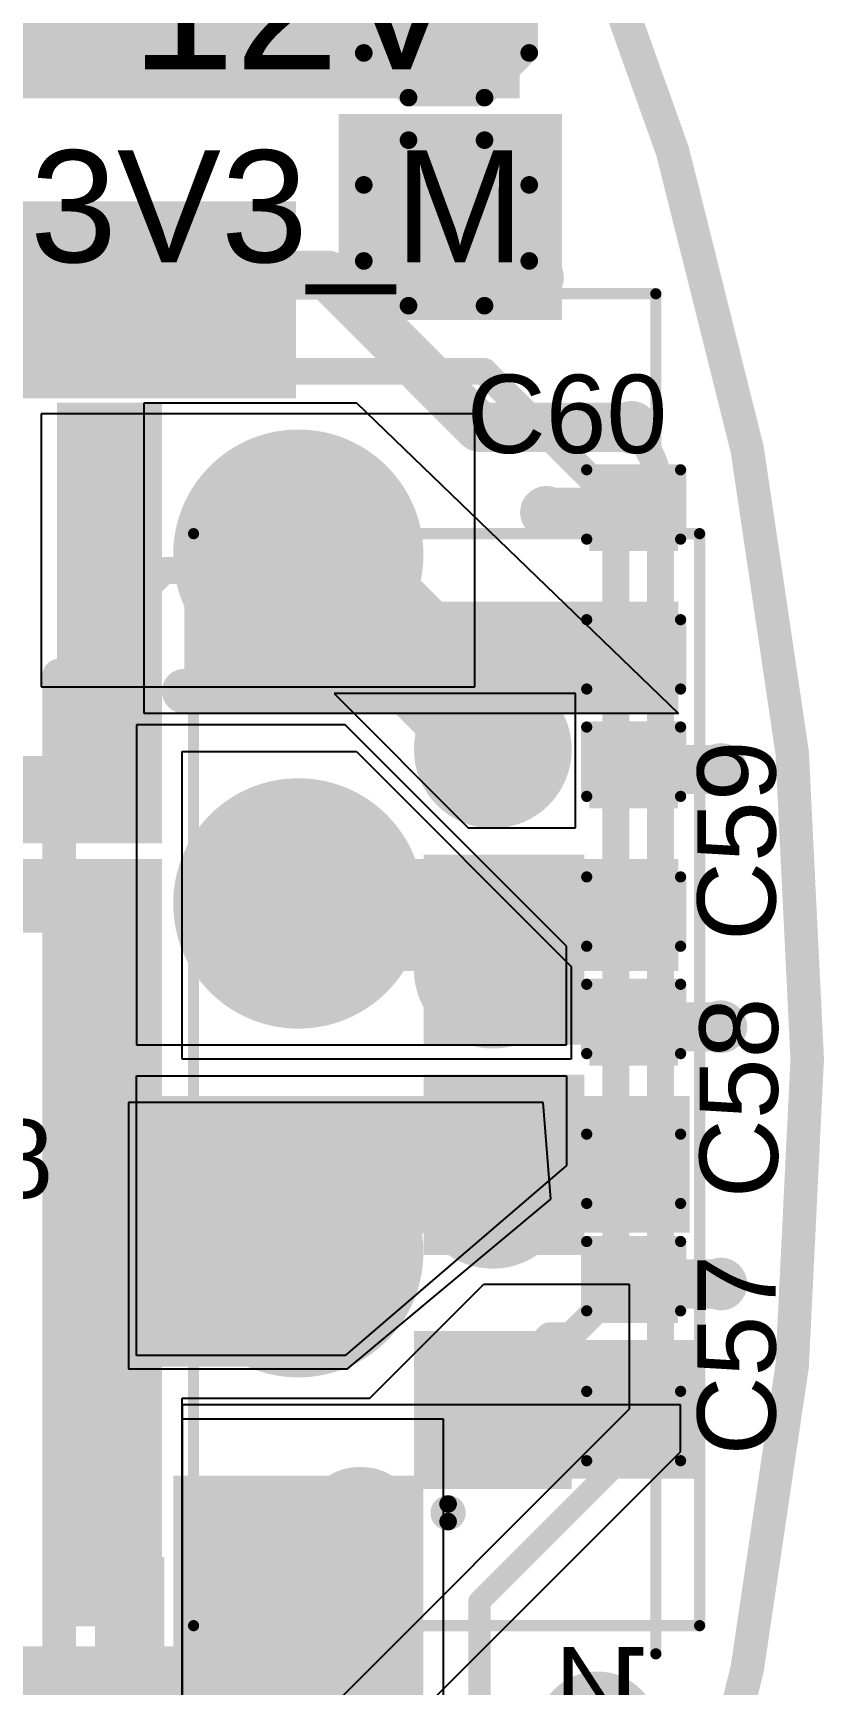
# Model space of a CAD drawing. Header units: millimetres. Extents: x -1.46 to 1.41, y -0.13 to 2.68.
# Drawn here: x 1.051 to 1.405, y 1 to 1.738 of the extents above; entities that cross this region are included whole.
import ezdxf

# ---------------------------------------------------------------- set-up
doc = ezdxf.new("R2010")
doc.units = ezdxf.units.MM
doc.header["$MEASUREMENT"] = 0
for name, color, linetype in [('BottomLayer', 5, 'Continuous'), ('BottomOverlay', 54, 'Continuous'), ('BottomSolder', 6, 'Continuous'), ('Mechanical2', 216, 'Continuous'), ('MultiLayer', 9, 'Continuous'), ('PadHoleLayer', 156, 'Continuous'), ('TopLayer', 1, 'Continuous'), ('TopOverlay', 2, 'Continuous'), ('TopPaste', 8, 'Continuous'), ('TopSolder', 216, 'Continuous'), ('ViaHoleLayer', 16, 'Continuous')]:
    doc.layers.add(name, color=color, linetype=linetype)
doc.styles.add('Arial', font='', dxfattribs={"height": 0.2})
doc.styles.get('Arial').set_extended_font_data('Arial')

# ---------------------------------------------------------------- blocks, each defined once
blk = doc.blocks.new('B4P_VH_FB_B_LF__SN__B_10')
at = {"layer": 'BottomLayer'}
blk.add_hatch(color=5, dxfattribs=at).paths.add_polyline_path([(-0.2563, 0.1189), (-0.15236, 0.1189), (-0.15236, 0.01496), (-0.2563, 0.01496)])
h = blk.add_hatch(color=5, dxfattribs=at)
edge = h.paths.add_edge_path()
edge.add_arc((-0.04843, 0.06693), 0.05197, 0, 360)
h = blk.add_hatch(color=5, dxfattribs=at)
edge = h.paths.add_edge_path()
edge.add_arc((0.10748, 0.06693), 0.05197, 0, 360)
h = blk.add_hatch(color=5, dxfattribs=at)
edge = h.paths.add_edge_path()
edge.add_arc((0.26339, 0.06693), 0.05197, 0, 360)
at = {"layer": 'BottomSolder'}
blk.add_hatch(color=6, dxfattribs=at).paths.add_polyline_path([(-0.2603, 0.1229), (-0.14836, 0.1229), (-0.14836, 0.01096), (-0.2603, 0.01096)])
h = blk.add_hatch(color=6, dxfattribs=at)
edge = h.paths.add_edge_path()
edge.add_arc((-0.04843, 0.06693), 0.05597, 0, 360)
h = blk.add_hatch(color=6, dxfattribs=at)
edge = h.paths.add_edge_path()
edge.add_arc((0.10748, 0.06693), 0.05597, 0, 360)
h = blk.add_hatch(color=6, dxfattribs=at)
edge = h.paths.add_edge_path()
edge.add_arc((0.26339, 0.06693), 0.05597, 0, 360)
h = blk.add_hatch(color=6, dxfattribs=at)
edge = h.paths.add_edge_path()
edge.add_arc((-0.26339, -0.06693), 0.004, 0, 360)
at = {"layer": 'MultiLayer'}
blk.add_hatch(color=9, dxfattribs=at).paths.add_polyline_path([(-0.2563, 0.1189), (-0.15236, 0.1189), (-0.15236, 0.01496), (-0.2563, 0.01496)])
h = blk.add_hatch(color=9, dxfattribs=at)
edge = h.paths.add_edge_path()
edge.add_arc((-0.04843, 0.06693), 0.05197, 0, 360)
h = blk.add_hatch(color=9, dxfattribs=at)
edge = h.paths.add_edge_path()
edge.add_arc((0.10748, 0.06693), 0.05197, 0, 360)
h = blk.add_hatch(color=9, dxfattribs=at)
edge = h.paths.add_edge_path()
edge.add_arc((0.26339, 0.06693), 0.05197, 0, 360)
at = {"layer": 'PadHoleLayer'}
h = blk.add_hatch(color=156, dxfattribs=at)
edge = h.paths.add_edge_path()
edge.add_arc((-0.20433, 0.06693), 0.03465, 0, 360)
h = blk.add_hatch(color=156, dxfattribs=at)
edge = h.paths.add_edge_path()
edge.add_arc((-0.04843, 0.06693), 0.03465, 0, 360)
h = blk.add_hatch(color=156, dxfattribs=at)
edge = h.paths.add_edge_path()
edge.add_arc((0.10748, 0.06693), 0.03465, 0, 360)
h = blk.add_hatch(color=156, dxfattribs=at)
edge = h.paths.add_edge_path()
edge.add_arc((0.26339, 0.06693), 0.03465, 0, 360)
h = blk.add_hatch(color=156, dxfattribs=at)
edge = h.paths.add_edge_path()
edge.add_arc((-0.26339, -0.06693), 0.0275, 0, 360)
at = {"layer": 'TopLayer'}
blk.add_hatch(color=1, dxfattribs=at).paths.add_polyline_path([(-0.2563, 0.1189), (-0.15236, 0.1189), (-0.15236, 0.01496), (-0.2563, 0.01496)])
h = blk.add_hatch(color=1, dxfattribs=at)
edge = h.paths.add_edge_path()
edge.add_arc((-0.04843, 0.06693), 0.05197, 0, 360)
h = blk.add_hatch(color=1, dxfattribs=at)
edge = h.paths.add_edge_path()
edge.add_arc((0.10748, 0.06693), 0.05197, 0, 360)
h = blk.add_hatch(color=1, dxfattribs=at)
edge = h.paths.add_edge_path()
edge.add_arc((0.26339, 0.06693), 0.05197, 0, 360)
at = {"layer": 'TopSolder'}
blk.add_hatch(color=216, dxfattribs=at).paths.add_polyline_path([(-0.2603, 0.1229), (-0.14836, 0.1229), (-0.14836, 0.01096), (-0.2603, 0.01096)])
h = blk.add_hatch(color=216, dxfattribs=at)
edge = h.paths.add_edge_path()
edge.add_arc((-0.04843, 0.06693), 0.05597, 0, 360)
h = blk.add_hatch(color=216, dxfattribs=at)
edge = h.paths.add_edge_path()
edge.add_arc((0.10748, 0.06693), 0.05597, 0, 360)
h = blk.add_hatch(color=216, dxfattribs=at)
edge = h.paths.add_edge_path()
edge.add_arc((0.26339, 0.06693), 0.05597, 0, 360)
h = blk.add_hatch(color=216, dxfattribs=at)
edge = h.paths.add_edge_path()
edge.add_arc((-0.26339, -0.06693), 0.004, 0, 360)
at = {"layer": 'BottomOverlay', "const_width": 0.005}
for points in [[(-0.321, 0.293), (-0.321, -0.093)], [(-0.321, 0.293), (0.38006, 0.293)], [(0.38006, 0.293), (0.38006, -0.093)], [(-0.321, -0.093), (-0.282, -0.093)], [(-0.228, -0.093), (0.38006, -0.093)]]:
    blk.add_lwpolyline(points, dxfattribs=at)
at = {"layer": 'BottomOverlay'}
for points, const_width in [([(-0.32225, 0.293, 1), (-0.31975, 0.293, 1)], 0.0025), ([(-0.32225, 0.293, 1), (-0.31975, 0.293, 1)], 0.0025), ([(0.37881, 0.293, 1), (0.38131, 0.293, 1)], 0.0025), ([(0.37881, 0.293, 1), (0.38131, 0.293, 1)], 0.0025), ([(-0.26837, 0.062, 1), (-0.28963, 0.062, 1)], 0.01), ([(-0.29213, 0.062, 1), (-0.28713, 0.062, 1)], 0.005), ([(-0.27087, 0.062, 1), (-0.26587, 0.062, 1)], 0.005), ([(-0.32225, -0.093, 1), (-0.31975, -0.093, 1)], 0.0025), ([(-0.32225, -0.093, 1), (-0.31975, -0.093, 1)], 0.0025), ([(-0.28325, -0.093, 1), (-0.28075, -0.093, 1)], 0.0025), ([(-0.22925, -0.093, 1), (-0.22675, -0.093, 1)], 0.0025), ([(0.37881, -0.093, 1), (0.38131, -0.093, 1)], 0.0025), ([(0.37881, -0.093, 1), (0.38131, -0.093, 1)], 0.0025)]:
    blk.add_lwpolyline(points, format="xyb", close=True, dxfattribs=dict(at, const_width=const_width))
blk = doc.blocks.new('TEST_POINT_71')
at = {"layer": 'TopLayer'}
blk.add_hatch(color=1, dxfattribs=at).paths.add_polyline_path([(0.015, 0.03), (-0.015, 0.03), (-0.03, 0.015), (-0.03, -0.015), (-0.015, -0.03), (0.015, -0.03), (0.03, -0.015), (0.03, 0.015)])
at = {"layer": 'TopPaste'}
blk.add_hatch(color=8, dxfattribs=at).paths.add_polyline_path([(0.015, 0.03), (-0.015, 0.03), (-0.03, 0.015), (-0.03, -0.015), (-0.015, -0.03), (0.015, -0.03), (0.03, -0.015), (0.03, 0.015)])
at = {"layer": 'TopSolder'}
blk.add_hatch(color=216, dxfattribs=at).paths.add_polyline_path([(0.017, 0.034), (-0.017, 0.034), (-0.034, 0.017), (-0.034, -0.017), (-0.017, -0.034), (0.017, -0.034), (0.034, -0.017), (0.034, 0.017)])
at = {"layer": 'TopOverlay', "const_width": 0.00787}
for points in [[(-0.017, 0.037), (-0.037, 0.017)], [(0.017, 0.037), (-0.017, 0.037)], [(0.017, 0.037), (-0.017, 0.037)], [(0.037, 0.017), (0.017, 0.037)], [(-0.037, 0.017), (-0.037, -0.017)], [(0.037, 0.017), (0.037, -0.017)], [(-0.017, -0.037), (-0.037, -0.017)], [(0.037, -0.017), (0.017, -0.037)], [(0.017, -0.037), (-0.017, -0.037)], [(0.017, -0.037), (-0.017, -0.037)]]:
    blk.add_lwpolyline(points, dxfattribs=at)
at = {"layer": 'TopOverlay', "const_width": 0.00394}
for points in [[(-0.01897, 0.037, 1), (-0.01503, 0.037, 1)], [(-0.01897, 0.037, 1), (-0.01503, 0.037, 1)], [(-0.01897, 0.037, 1), (-0.01503, 0.037, 1)], [(0.01503, 0.037, 1), (0.01897, 0.037, 1)], [(0.01503, 0.037, 1), (0.01897, 0.037, 1)], [(0.01503, 0.037, 1), (0.01897, 0.037, 1)], [(-0.03897, 0.017, 1), (-0.03503, 0.017, 1)], [(-0.03897, 0.017, 1), (-0.03503, 0.017, 1)], [(0.03503, 0.017, 1), (0.03897, 0.017, 1)], [(0.03503, 0.017, 1), (0.03897, 0.017, 1)], [(-0.03897, -0.017, 1), (-0.03503, -0.017, 1)], [(-0.03897, -0.017, 1), (-0.03503, -0.017, 1)], [(0.03503, -0.017, 1), (0.03897, -0.017, 1)], [(0.03503, -0.017, 1), (0.03897, -0.017, 1)], [(-0.01897, -0.037, 1), (-0.01503, -0.037, 1)], [(-0.01897, -0.037, 1), (-0.01503, -0.037, 1)], [(-0.01897, -0.037, 1), (-0.01503, -0.037, 1)], [(0.01503, -0.037, 1), (0.01897, -0.037, 1)], [(0.01503, -0.037, 1), (0.01897, -0.037, 1)], [(0.01503, -0.037, 1), (0.01897, -0.037, 1)]]:
    blk.add_lwpolyline(points, format="xyb", close=True, dxfattribs=at)
blk = doc.blocks.new('CAP_0603_108')
at = {"layer": 'TopLayer'}
for points in [[(-0.015, 0.0175), (-0.015, -0.0175), (-0.045, -0.0175), (-0.045, 0.0175)], [(0.045, 0.0175), (0.045, -0.0175), (0.015, -0.0175), (0.015, 0.0175)]]:
    blk.add_hatch(color=1, dxfattribs=at).paths.add_polyline_path(points)
at = {"layer": 'TopPaste'}
for points in [[(-0.015, 0.0175), (-0.015, -0.0175), (-0.045, -0.0175), (-0.045, 0.0175)], [(0.045, 0.0175), (0.045, -0.0175), (0.015, -0.0175), (0.015, 0.0175)]]:
    blk.add_hatch(color=8, dxfattribs=at).paths.add_polyline_path(points)
at = {"layer": 'TopSolder'}
for points in [[(-0.01264, 0.01986), (-0.01264, -0.01986), (-0.04736, -0.01986), (-0.04736, 0.01986)], [(0.04736, 0.01986), (0.04736, -0.01986), (0.01264, -0.01986), (0.01264, 0.01986)]]:
    blk.add_hatch(color=216, dxfattribs=at).paths.add_polyline_path(points)
at = {"layer": 'TopOverlay', "const_width": 0.005}
for points in [[(-0.049, 0.021), (-0.049, -0.021)], [(-0.049, 0.021), (-0.018, 0.021)], [(0.018, 0.021), (0.049, 0.021)], [(0.049, 0.021), (0.049, -0.021)], [(-0.049, -0.021), (-0.018, -0.021)], [(0.018, -0.021), (0.049, -0.021)]]:
    blk.add_lwpolyline(points, dxfattribs=at)
at = {"layer": 'TopOverlay', "const_width": 0.0025}
for points in [[(-0.05025, 0.021, 1), (-0.04775, 0.021, 1)], [(-0.05025, 0.021, 1), (-0.04775, 0.021, 1)], [(-0.01925, 0.021, 1), (-0.01675, 0.021, 1)], [(0.01675, 0.021, 1), (0.01925, 0.021, 1)], [(0.04775, 0.021, 1), (0.05025, 0.021, 1)], [(0.04775, 0.021, 1), (0.05025, 0.021, 1)], [(-0.05025, -0.021, 1), (-0.04775, -0.021, 1)], [(-0.05025, -0.021, 1), (-0.04775, -0.021, 1)], [(-0.01925, -0.021, 1), (-0.01675, -0.021, 1)], [(0.01675, -0.021, 1), (0.01925, -0.021, 1)], [(0.04775, -0.021, 1), (0.05025, -0.021, 1)], [(0.04775, -0.021, 1), (0.05025, -0.021, 1)]]:
    blk.add_lwpolyline(points, format="xyb", close=True, dxfattribs=at)
blk = doc.blocks.new('CAP_0603_109')
at = {"layer": 'TopLayer'}
for points in [[(-0.015, 0.0175), (-0.015, -0.0175), (-0.045, -0.0175), (-0.045, 0.0175)], [(0.045, 0.0175), (0.045, -0.0175), (0.015, -0.0175), (0.015, 0.0175)]]:
    blk.add_hatch(color=1, dxfattribs=at).paths.add_polyline_path(points)
at = {"layer": 'TopPaste'}
for points in [[(-0.015, 0.0175), (-0.015, -0.0175), (-0.045, -0.0175), (-0.045, 0.0175)], [(0.045, 0.0175), (0.045, -0.0175), (0.015, -0.0175), (0.015, 0.0175)]]:
    blk.add_hatch(color=8, dxfattribs=at).paths.add_polyline_path(points)
at = {"layer": 'TopSolder'}
for points in [[(-0.01264, 0.01986), (-0.01264, -0.01986), (-0.04736, -0.01986), (-0.04736, 0.01986)], [(0.04736, 0.01986), (0.04736, -0.01986), (0.01264, -0.01986), (0.01264, 0.01986)]]:
    blk.add_hatch(color=216, dxfattribs=at).paths.add_polyline_path(points)
at = {"layer": 'TopOverlay', "const_width": 0.005}
for points in [[(-0.049, 0.021), (-0.018, 0.021)], [(-0.049, 0.021), (-0.049, -0.021)], [(0.018, 0.021), (0.049, 0.021)], [(0.049, 0.021), (0.049, -0.021)], [(-0.049, -0.021), (-0.018, -0.021)], [(0.018, -0.021), (0.049, -0.021)]]:
    blk.add_lwpolyline(points, dxfattribs=at)
at = {"layer": 'TopOverlay', "const_width": 0.0025}
for points in [[(-0.05025, 0.021, 1), (-0.04775, 0.021, 1)], [(-0.05025, 0.021, 1), (-0.04775, 0.021, 1)], [(-0.01925, 0.021, 1), (-0.01675, 0.021, 1)], [(0.01675, 0.021, 1), (0.01925, 0.021, 1)], [(0.04775, 0.021, 1), (0.05025, 0.021, 1)], [(0.04775, 0.021, 1), (0.05025, 0.021, 1)], [(-0.05025, -0.021, 1), (-0.04775, -0.021, 1)], [(-0.05025, -0.021, 1), (-0.04775, -0.021, 1)], [(-0.01925, -0.021, 1), (-0.01675, -0.021, 1)], [(0.01675, -0.021, 1), (0.01925, -0.021, 1)], [(0.04775, -0.021, 1), (0.05025, -0.021, 1)], [(0.04775, -0.021, 1), (0.05025, -0.021, 1)]]:
    blk.add_lwpolyline(points, format="xyb", close=True, dxfattribs=at)
blk = doc.blocks.new('CAP_0603_110')
at = {"layer": 'TopLayer'}
for points in [[(-0.015, 0.0175), (-0.015, -0.0175), (-0.045, -0.0175), (-0.045, 0.0175)], [(0.045, 0.0175), (0.045, -0.0175), (0.015, -0.0175), (0.015, 0.0175)]]:
    blk.add_hatch(color=1, dxfattribs=at).paths.add_polyline_path(points)
at = {"layer": 'TopPaste'}
for points in [[(-0.015, 0.0175), (-0.015, -0.0175), (-0.045, -0.0175), (-0.045, 0.0175)], [(0.045, 0.0175), (0.045, -0.0175), (0.015, -0.0175), (0.015, 0.0175)]]:
    blk.add_hatch(color=8, dxfattribs=at).paths.add_polyline_path(points)
at = {"layer": 'TopSolder'}
for points in [[(-0.01264, 0.01986), (-0.01264, -0.01986), (-0.04736, -0.01986), (-0.04736, 0.01986)], [(0.04736, 0.01986), (0.04736, -0.01986), (0.01264, -0.01986), (0.01264, 0.01986)]]:
    blk.add_hatch(color=216, dxfattribs=at).paths.add_polyline_path(points)
at = {"layer": 'TopOverlay', "const_width": 0.005}
for points in [[(-0.049, 0.021), (-0.049, -0.021)], [(-0.049, 0.021), (-0.018, 0.021)], [(0.018, 0.021), (0.049, 0.021)], [(0.049, 0.021), (0.049, -0.021)], [(-0.049, -0.021), (-0.018, -0.021)], [(0.018, -0.021), (0.049, -0.021)]]:
    blk.add_lwpolyline(points, dxfattribs=at)
at = {"layer": 'TopOverlay', "const_width": 0.0025}
for points in [[(-0.05025, 0.021, 1), (-0.04775, 0.021, 1)], [(-0.05025, 0.021, 1), (-0.04775, 0.021, 1)], [(-0.01925, 0.021, 1), (-0.01675, 0.021, 1)], [(0.01675, 0.021, 1), (0.01925, 0.021, 1)], [(0.04775, 0.021, 1), (0.05025, 0.021, 1)], [(0.04775, 0.021, 1), (0.05025, 0.021, 1)], [(-0.05025, -0.021, 1), (-0.04775, -0.021, 1)], [(-0.05025, -0.021, 1), (-0.04775, -0.021, 1)], [(-0.01925, -0.021, 1), (-0.01675, -0.021, 1)], [(0.01675, -0.021, 1), (0.01925, -0.021, 1)], [(0.04775, -0.021, 1), (0.05025, -0.021, 1)], [(0.04775, -0.021, 1), (0.05025, -0.021, 1)]]:
    blk.add_lwpolyline(points, format="xyb", close=True, dxfattribs=at)
blk = doc.blocks.new('CAP_0603_111')
at = {"layer": 'TopLayer'}
for points in [[(-0.015, 0.0175), (-0.015, -0.0175), (-0.045, -0.0175), (-0.045, 0.0175)], [(0.045, 0.0175), (0.045, -0.0175), (0.015, -0.0175), (0.015, 0.0175)]]:
    blk.add_hatch(color=1, dxfattribs=at).paths.add_polyline_path(points)
at = {"layer": 'TopPaste'}
for points in [[(-0.015, 0.0175), (-0.015, -0.0175), (-0.045, -0.0175), (-0.045, 0.0175)], [(0.045, 0.0175), (0.045, -0.0175), (0.015, -0.0175), (0.015, 0.0175)]]:
    blk.add_hatch(color=8, dxfattribs=at).paths.add_polyline_path(points)
at = {"layer": 'TopSolder'}
for points in [[(-0.01264, 0.01986), (-0.01264, -0.01986), (-0.04736, -0.01986), (-0.04736, 0.01986)], [(0.04736, 0.01986), (0.04736, -0.01986), (0.01264, -0.01986), (0.01264, 0.01986)]]:
    blk.add_hatch(color=216, dxfattribs=at).paths.add_polyline_path(points)
at = {"layer": 'TopOverlay', "const_width": 0.005}
for points in [[(-0.049, 0.021), (-0.049, -0.021)], [(-0.049, 0.021), (-0.018, 0.021)], [(0.018, 0.021), (0.049, 0.021)], [(0.049, 0.021), (0.049, -0.021)], [(-0.049, -0.021), (-0.018, -0.021)], [(0.018, -0.021), (0.049, -0.021)]]:
    blk.add_lwpolyline(points, dxfattribs=at)
at = {"layer": 'TopOverlay', "const_width": 0.0025}
for points in [[(-0.05025, 0.021, 1), (-0.04775, 0.021, 1)], [(-0.05025, 0.021, 1), (-0.04775, 0.021, 1)], [(-0.01925, 0.021, 1), (-0.01675, 0.021, 1)], [(0.01675, 0.021, 1), (0.01925, 0.021, 1)], [(0.04775, 0.021, 1), (0.05025, 0.021, 1)], [(0.04775, 0.021, 1), (0.05025, 0.021, 1)], [(-0.05025, -0.021, 1), (-0.04775, -0.021, 1)], [(-0.05025, -0.021, 1), (-0.04775, -0.021, 1)], [(-0.01925, -0.021, 1), (-0.01675, -0.021, 1)], [(0.01675, -0.021, 1), (0.01925, -0.021, 1)], [(0.04775, -0.021, 1), (0.05025, -0.021, 1)], [(0.04775, -0.021, 1), (0.05025, -0.021, 1)]]:
    blk.add_lwpolyline(points, format="xyb", close=True, dxfattribs=at)
blk = doc.blocks.new('B4B_XH_A_LF__SN__B_122')
at = {"layer": 'BottomLayer'}
blk.add_hatch(color=5, dxfattribs=at).paths.add_polyline_path([(-0.0313, 0.0313), (0.0313, 0.0313), (0.0313, -0.0313), (-0.0313, -0.0313)])
h = blk.add_hatch(color=5, dxfattribs=at)
edge = h.paths.add_edge_path()
edge.add_arc((0.09843, 0), 0.0313, 0, 360)
h = blk.add_hatch(color=5, dxfattribs=at)
edge = h.paths.add_edge_path()
edge.add_arc((0.19685, 0), 0.0313, 0, 360)
h = blk.add_hatch(color=5, dxfattribs=at)
edge = h.paths.add_edge_path()
edge.add_arc((0.29528, 0), 0.0313, 0, 360)
at = {"layer": 'BottomSolder'}
blk.add_hatch(color=6, dxfattribs=at).paths.add_polyline_path([(-0.0353, 0.0353), (0.0353, 0.0353), (0.0353, -0.0353), (-0.0353, -0.0353)])
h = blk.add_hatch(color=6, dxfattribs=at)
edge = h.paths.add_edge_path()
edge.add_arc((0.09843, 0), 0.0353, 0, 360)
h = blk.add_hatch(color=6, dxfattribs=at)
edge = h.paths.add_edge_path()
edge.add_arc((0.19685, 0), 0.0353, 0, 360)
h = blk.add_hatch(color=6, dxfattribs=at)
edge = h.paths.add_edge_path()
edge.add_arc((0.29528, 0), 0.0353, 0, 360)
at = {"layer": 'MultiLayer'}
blk.add_hatch(color=9, dxfattribs=at).paths.add_polyline_path([(-0.0313, 0.0313), (0.0313, 0.0313), (0.0313, -0.0313), (-0.0313, -0.0313)])
h = blk.add_hatch(color=9, dxfattribs=at)
edge = h.paths.add_edge_path()
edge.add_arc((0.09843, 0), 0.0313, 0, 360)
h = blk.add_hatch(color=9, dxfattribs=at)
edge = h.paths.add_edge_path()
edge.add_arc((0.19685, 0), 0.0313, 0, 360)
h = blk.add_hatch(color=9, dxfattribs=at)
edge = h.paths.add_edge_path()
edge.add_arc((0.29528, 0), 0.0313, 0, 360)
at = {"layer": 'PadHoleLayer'}
h = blk.add_hatch(color=156, dxfattribs=at)
edge = h.paths.add_edge_path()
edge.add_arc((0, 0), 0.02087, 0, 360)
h = blk.add_hatch(color=156, dxfattribs=at)
edge = h.paths.add_edge_path()
edge.add_arc((0.09843, 0), 0.02087, 0, 360)
h = blk.add_hatch(color=156, dxfattribs=at)
edge = h.paths.add_edge_path()
edge.add_arc((0.19685, 0), 0.02087, 0, 360)
h = blk.add_hatch(color=156, dxfattribs=at)
edge = h.paths.add_edge_path()
edge.add_arc((0.29528, 0), 0.02087, 0, 360)
at = {"layer": 'TopLayer'}
blk.add_hatch(color=1, dxfattribs=at).paths.add_polyline_path([(-0.0313, 0.0313), (0.0313, 0.0313), (0.0313, -0.0313), (-0.0313, -0.0313)])
h = blk.add_hatch(color=1, dxfattribs=at)
edge = h.paths.add_edge_path()
edge.add_arc((0.09843, 0), 0.0313, 0, 360)
h = blk.add_hatch(color=1, dxfattribs=at)
edge = h.paths.add_edge_path()
edge.add_arc((0.19685, 0), 0.0313, 0, 360)
h = blk.add_hatch(color=1, dxfattribs=at)
edge = h.paths.add_edge_path()
edge.add_arc((0.29528, 0), 0.0313, 0, 360)
at = {"layer": 'TopSolder'}
blk.add_hatch(color=216, dxfattribs=at).paths.add_polyline_path([(-0.0353, 0.0353), (0.0353, 0.0353), (0.0353, -0.0353), (-0.0353, -0.0353)])
h = blk.add_hatch(color=216, dxfattribs=at)
edge = h.paths.add_edge_path()
edge.add_arc((0.09843, 0), 0.0353, 0, 360)
h = blk.add_hatch(color=216, dxfattribs=at)
edge = h.paths.add_edge_path()
edge.add_arc((0.19685, 0), 0.0353, 0, 360)
h = blk.add_hatch(color=216, dxfattribs=at)
edge = h.paths.add_edge_path()
edge.add_arc((0.29528, 0), 0.0353, 0, 360)
at = {"layer": 'BottomOverlay', "const_width": 0.005}
for points in [[(-0.09646, 0.13386), (-0.09646, -0.09252)], [(-0.09646, 0.13386), (0.39173, 0.13386)], [(0.39173, 0.13386), (0.39173, -0.09252)], [(-0.09646, -0.09252), (0.39173, -0.09252)]]:
    blk.add_lwpolyline(points, dxfattribs=at)
at = {"layer": 'BottomOverlay'}
for points, const_width in [([(-0.09771, 0.13386, 1), (-0.09521, 0.13386, 1)], 0.0025), ([(-0.09771, 0.13386, 1), (-0.09521, 0.13386, 1)], 0.0025), ([(0.39048, 0.13386, 1), (0.39298, 0.13386, 1)], 0.0025), ([(0.39048, 0.13386, 1), (0.39298, 0.13386, 1)], 0.0025), ([(-0.04206, 0.02, 1), (-0.04994, 0.02, 1)], 0.00787), ([(-0.05191, 0.02, 1), (-0.04797, 0.02, 1)], 0.00394), ([(-0.04403, 0.02, 1), (-0.04009, 0.02, 1)], 0.00394), ([(-0.09771, -0.09252, 1), (-0.09521, -0.09252, 1)], 0.0025), ([(-0.09771, -0.09252, 1), (-0.09521, -0.09252, 1)], 0.0025), ([(0.39048, -0.09252, 1), (0.39298, -0.09252, 1)], 0.0025), ([(0.39048, -0.09252, 1), (0.39298, -0.09252, 1)], 0.0025)]:
    blk.add_lwpolyline(points, format="xyb", close=True, dxfattribs=dict(at, const_width=const_width))
blk = doc.blocks.new('TEST_POINT_127')
at = {"layer": 'TopLayer'}
blk.add_hatch(color=1, dxfattribs=at).paths.add_polyline_path([(0.015, 0.03), (-0.015, 0.03), (-0.03, 0.015), (-0.03, -0.015), (-0.015, -0.03), (0.015, -0.03), (0.03, -0.015), (0.03, 0.015)])
at = {"layer": 'TopPaste'}
blk.add_hatch(color=8, dxfattribs=at).paths.add_polyline_path([(0.015, 0.03), (-0.015, 0.03), (-0.03, 0.015), (-0.03, -0.015), (-0.015, -0.03), (0.015, -0.03), (0.03, -0.015), (0.03, 0.015)])
at = {"layer": 'TopSolder'}
blk.add_hatch(color=216, dxfattribs=at).paths.add_polyline_path([(0.017, 0.034), (-0.017, 0.034), (-0.034, 0.017), (-0.034, -0.017), (-0.017, -0.034), (0.017, -0.034), (0.034, -0.017), (0.034, 0.017)])
at = {"layer": 'TopOverlay', "const_width": 0.00787}
for points in [[(-0.037, 0.017), (-0.017, 0.037)], [(-0.017, 0.037), (0.017, 0.037)], [(-0.017, 0.037), (0.017, 0.037)], [(0.017, 0.037), (0.037, 0.017)], [(-0.037, -0.017), (-0.037, 0.017)], [(0.037, -0.017), (0.037, 0.017)], [(-0.037, -0.017), (-0.017, -0.037)], [(0.017, -0.037), (0.037, -0.017)], [(-0.017, -0.037), (0.017, -0.037)], [(-0.017, -0.037), (0.017, -0.037)]]:
    blk.add_lwpolyline(points, dxfattribs=at)
at = {"layer": 'TopOverlay', "const_width": 0.00394}
for points in [[(-0.01897, 0.037, 1), (-0.01503, 0.037, 1)], [(-0.01897, 0.037, 1), (-0.01503, 0.037, 1)], [(-0.01897, 0.037, 1), (-0.01503, 0.037, 1)], [(0.01503, 0.037, 1), (0.01897, 0.037, 1)], [(0.01503, 0.037, 1), (0.01897, 0.037, 1)], [(0.01503, 0.037, 1), (0.01897, 0.037, 1)], [(-0.03897, 0.017, 1), (-0.03503, 0.017, 1)], [(-0.03897, 0.017, 1), (-0.03503, 0.017, 1)], [(0.03503, 0.017, 1), (0.03897, 0.017, 1)], [(0.03503, 0.017, 1), (0.03897, 0.017, 1)], [(-0.03897, -0.017, 1), (-0.03503, -0.017, 1)], [(-0.03897, -0.017, 1), (-0.03503, -0.017, 1)], [(0.03503, -0.017, 1), (0.03897, -0.017, 1)], [(0.03503, -0.017, 1), (0.03897, -0.017, 1)], [(-0.01897, -0.037, 1), (-0.01503, -0.037, 1)], [(-0.01897, -0.037, 1), (-0.01503, -0.037, 1)], [(-0.01897, -0.037, 1), (-0.01503, -0.037, 1)], [(0.01503, -0.037, 1), (0.01897, -0.037, 1)], [(0.01503, -0.037, 1), (0.01897, -0.037, 1)], [(0.01503, -0.037, 1), (0.01897, -0.037, 1)]]:
    blk.add_lwpolyline(points, format="xyb", close=True, dxfattribs=at)

msp = doc.modelspace()

# ---------------------------------------------------------------- hatches: boundary and pattern name
at = {"layer": 'BottomLayer'}
for points in [[(1.188, 1.61), (1.288, 1.61), (1.288, 1.702), (1.188, 1.702)], [(0.916, 1.62), (1.169, 1.62), (1.169, 1.663), (0.916, 1.663)], [(0.919, 1.575), (1.169, 1.575), (1.169, 1.638), (0.919, 1.638)], [(1.226, 1.286), (1.298, 1.286), (1.298, 1.371), (1.226, 1.371)], [(1.226, 1.192), (1.298, 1.192), (1.298, 1.27257), (1.226, 1.27257)], [(1.11, 0.945), (1.11, 1.057), (1.079, 1.057), (1.079, 0.945)]]:
    msp.add_hatch(color=5, dxfattribs=at).paths.add_polyline_path(points)
h = msp.add_hatch(color=5, dxfattribs=at)
edge = h.paths.add_edge_path()
edge.add_arc((1.201, 1.685), 0.01181, 0, 360)
h = msp.add_hatch(color=5, dxfattribs=at)
edge = h.paths.add_edge_path()
edge.add_arc((1.275, 1.685), 0.01181, 0, 360)
h = msp.add_hatch(color=5, dxfattribs=at)
edge = h.paths.add_edge_path()
edge.add_arc((1.23629, 1.65337), 0.01181, 0, 360)
h = msp.add_hatch(color=5, dxfattribs=at)
edge = h.paths.add_edge_path()
edge.add_arc((1.277, 1.629), 0.01181, 0, 360)
h = msp.add_hatch(color=5, dxfattribs=at)
edge = h.paths.add_edge_path()
edge.add_arc((1.319, 1.562), 0.01181, 0, 360)
h = msp.add_hatch(color=5, dxfattribs=at)
edge = h.paths.add_edge_path()
edge.add_arc((1.281, 1.524), 0.01181, 0, 360)
h = msp.add_hatch(color=5, dxfattribs=at)
edge = h.paths.add_edge_path()
edge.add_arc((1.359, 1.409), 0.01181, 0, 360)
h = msp.add_hatch(color=5, dxfattribs=at)
edge = h.paths.add_edge_path()
edge.add_arc((1.359, 1.294), 0.01181, 0, 360)
h = msp.add_hatch(color=5, dxfattribs=at)
edge = h.paths.add_edge_path()
edge.add_arc((1.359, 1.179), 0.01181, 0, 360)
h = msp.add_hatch(color=5, dxfattribs=at)
edge = h.paths.add_edge_path()
edge.add_arc((1.095, 1.043), 0.01181, 0, 360)
at = {"layer": 'BottomSolder'}
h = msp.add_hatch(color=6, dxfattribs=at)
edge = h.paths.add_edge_path()
edge.add_arc((1.201, 1.685), 0.00591, 0, 360)
h = msp.add_hatch(color=6, dxfattribs=at)
edge = h.paths.add_edge_path()
edge.add_arc((1.275, 1.685), 0.00591, 0, 360)
h = msp.add_hatch(color=6, dxfattribs=at)
edge = h.paths.add_edge_path()
edge.add_arc((1.23629, 1.65337), 0.00591, 0, 360)
h = msp.add_hatch(color=6, dxfattribs=at)
edge = h.paths.add_edge_path()
edge.add_arc((1.277, 1.629), 0.00591, 0, 360)
h = msp.add_hatch(color=6, dxfattribs=at)
edge = h.paths.add_edge_path()
edge.add_arc((1.319, 1.562), 0.00591, 0, 360)
h = msp.add_hatch(color=6, dxfattribs=at)
edge = h.paths.add_edge_path()
edge.add_arc((1.281, 1.524), 0.00591, 0, 360)
h = msp.add_hatch(color=6, dxfattribs=at)
edge = h.paths.add_edge_path()
edge.add_arc((1.359, 1.409), 0.00591, 0, 360)
h = msp.add_hatch(color=6, dxfattribs=at)
edge = h.paths.add_edge_path()
edge.add_arc((1.359, 1.294), 0.00591, 0, 360)
h = msp.add_hatch(color=6, dxfattribs=at)
edge = h.paths.add_edge_path()
edge.add_arc((1.359, 1.179), 0.00591, 0, 360)
h = msp.add_hatch(color=6, dxfattribs=at)
edge = h.paths.add_edge_path()
edge.add_arc((1.095, 1.043), 0.00591, 0, 360)
at = {"layer": 'TopLayer'}
for points in [[(1.023, 1.709), (1.0855, 1.7715), (0.9635, 1.8935), (0.901, 1.831)], [(1.269, 1.786), (0.9925, 1.786), (0.9925, 1.709), (1.269, 1.709)], [(0.685, 1.64175), (0.685, 1.61875), (1.166, 1.61875), (1.166, 1.64175)], [(1.062, 1.376), (1.109, 1.376), (1.109, 1.573), (1.062, 1.573)], [(1.119, 1.434), (1.34, 1.434), (1.34, 1.484), (1.119, 1.484)], [(0.71081, 1.415), (0.71081, 1.376), (1.107, 1.376), (1.107, 1.415)], [(0.762, 1.369), (0.762, 1.336), (1.0775, 1.336), (1.0775, 1.369)], [(1.062, 1.026), (1.109, 1.026), (1.109, 1.369), (1.062, 1.369)], [(1.154, 1.319), (1.34, 1.319), (1.34, 1.369), (1.154, 1.369)], [(1.077, 1.142), (1.192, 1.142), (1.192, 1.263), (1.077, 1.263)], [(1.106, 1.202), (1.345, 1.202), (1.345, 1.263), (1.106, 1.263)], [(1.26279, 1.092), (1.347, 1.092), (1.347, 1.154), (1.26279, 1.154)], [(0.661, 0.984), (1.221, 0.984), (1.221, 1.017), (0.661, 1.017)]]:
    msp.add_hatch(color=1, dxfattribs=at).paths.add_polyline_path(points)
h = msp.add_hatch(color=1, dxfattribs=at)
edge = h.paths.add_edge_path()
edge.add_arc((1.201, 1.685), 0.01181, 0, 360)
h = msp.add_hatch(color=1, dxfattribs=at)
edge = h.paths.add_edge_path()
edge.add_arc((1.275, 1.685), 0.01181, 0, 360)
h = msp.add_hatch(color=1, dxfattribs=at)
edge = h.paths.add_edge_path()
edge.add_arc((1.23629, 1.65337), 0.01181, 0, 360)
h = msp.add_hatch(color=1, dxfattribs=at)
edge = h.paths.add_edge_path()
edge.add_arc((1.277, 1.629), 0.01181, 0, 360)
h = msp.add_hatch(color=1, dxfattribs=at)
edge = h.paths.add_edge_path()
edge.add_arc((1.319, 1.562), 0.01181, 0, 360)
h = msp.add_hatch(color=1, dxfattribs=at)
edge = h.paths.add_edge_path()
edge.add_arc((1.281, 1.524), 0.01181, 0, 360)
h = msp.add_hatch(color=1, dxfattribs=at)
edge = h.paths.add_edge_path()
edge.add_arc((1.359, 1.409), 0.01181, 0, 360)
h = msp.add_hatch(color=1, dxfattribs=at)
edge = h.paths.add_edge_path()
edge.add_arc((1.359, 1.294), 0.01181, 0, 360)
h = msp.add_hatch(color=1, dxfattribs=at)
edge = h.paths.add_edge_path()
edge.add_arc((1.359, 1.179), 0.01181, 0, 360)
h = msp.add_hatch(color=1, dxfattribs=at)
edge = h.paths.add_edge_path()
edge.add_arc((1.095, 1.043), 0.01181, 0, 360)
at = {"layer": 'TopSolder'}
h = msp.add_hatch(color=216, dxfattribs=at)
edge = h.paths.add_edge_path()
edge.add_arc((1.201, 1.685), 0.00591, 0, 360)
h = msp.add_hatch(color=216, dxfattribs=at)
edge = h.paths.add_edge_path()
edge.add_arc((1.275, 1.685), 0.00591, 0, 360)
h = msp.add_hatch(color=216, dxfattribs=at)
edge = h.paths.add_edge_path()
edge.add_arc((1.23629, 1.65337), 0.00591, 0, 360)
h = msp.add_hatch(color=216, dxfattribs=at)
edge = h.paths.add_edge_path()
edge.add_arc((1.277, 1.629), 0.00591, 0, 360)
h = msp.add_hatch(color=216, dxfattribs=at)
edge = h.paths.add_edge_path()
edge.add_arc((1.319, 1.562), 0.00591, 0, 360)
h = msp.add_hatch(color=216, dxfattribs=at)
edge = h.paths.add_edge_path()
edge.add_arc((1.281, 1.524), 0.00591, 0, 360)
h = msp.add_hatch(color=216, dxfattribs=at)
edge = h.paths.add_edge_path()
edge.add_arc((1.359, 1.409), 0.00591, 0, 360)
h = msp.add_hatch(color=216, dxfattribs=at)
edge = h.paths.add_edge_path()
edge.add_arc((1.359, 1.294), 0.00591, 0, 360)
h = msp.add_hatch(color=216, dxfattribs=at)
edge = h.paths.add_edge_path()
edge.add_arc((1.359, 1.179), 0.00591, 0, 360)
h = msp.add_hatch(color=216, dxfattribs=at)
edge = h.paths.add_edge_path()
edge.add_arc((1.095, 1.043), 0.00591, 0, 360)
at = {"layer": 'ViaHoleLayer'}
h = msp.add_hatch(color=16, dxfattribs=at)
edge = h.paths.add_edge_path()
edge.add_arc((1.201, 1.685), 0.00591, 0, 360)
h = msp.add_hatch(color=16, dxfattribs=at)
edge = h.paths.add_edge_path()
edge.add_arc((1.275, 1.685), 0.00591, 0, 360)
h = msp.add_hatch(color=16, dxfattribs=at)
edge = h.paths.add_edge_path()
edge.add_arc((1.23629, 1.65337), 0.00591, 0, 360)
h = msp.add_hatch(color=16, dxfattribs=at)
edge = h.paths.add_edge_path()
edge.add_arc((1.277, 1.629), 0.00591, 0, 360)
h = msp.add_hatch(color=16, dxfattribs=at)
edge = h.paths.add_edge_path()
edge.add_arc((1.319, 1.562), 0.00591, 0, 360)
h = msp.add_hatch(color=16, dxfattribs=at)
edge = h.paths.add_edge_path()
edge.add_arc((1.281, 1.524), 0.00591, 0, 360)
h = msp.add_hatch(color=16, dxfattribs=at)
edge = h.paths.add_edge_path()
edge.add_arc((1.359, 1.409), 0.00591, 0, 360)
h = msp.add_hatch(color=16, dxfattribs=at)
edge = h.paths.add_edge_path()
edge.add_arc((1.359, 1.294), 0.00591, 0, 360)
h = msp.add_hatch(color=16, dxfattribs=at)
edge = h.paths.add_edge_path()
edge.add_arc((1.359, 1.179), 0.00591, 0, 360)
h = msp.add_hatch(color=16, dxfattribs=at)
edge = h.paths.add_edge_path()
edge.add_arc((1.095, 1.043), 0.00591, 0, 360)

# ---------------------------------------------------------------- linework, layer by layer
at = {"layer": 'BottomLayer'}
for p, q in [((1.249, 1.568), (1.055, 1.568)), ((1.055, 1.568), (1.055, 1.446)), ((1.249, 1.446), (1.249, 1.568)), ((1.055, 1.446), (1.249, 1.446)), ((1.191, 1.429), (1.09769, 1.429)), ((1.09769, 1.429), (1.09769, 1.286)), ((1.29, 1.33), (1.191, 1.429)), ((1.29, 1.286), (1.29, 1.33)), ((1.09769, 1.286), (1.29, 1.286)), ((1.09769, 1.147), (1.09769, 1.2721)), ((1.09769, 1.2721), (1.29, 1.2721)), ((1.29, 1.2721), (1.29, 1.232)), ((1.29, 1.232), (1.191, 1.147)), ((1.202, 1.128), (1.253, 1.179)), ((1.253, 1.179), (1.318, 1.179)), ((1.318, 1.179), (1.318, 1.123)), ((1.191, 1.147), (1.09769, 1.147)), ((1.118, 1.128), (1.202, 1.128)), ((1.118, 0.984), (1.118, 1.128)), ((1.318, 1.123), (1.179, 0.984)), ((1.235, 1.11851), (1.118, 1.11851)), ((1.118, 1.11851), (1.118, 0.984)), ((1.235, 0.984), (1.235, 1.11851))]:
    msp.add_line(p, q, dxfattribs=at)
for points, const_width in [([(1.128, 1.635), (1.128, 1.641)], 0.012), ([(1.04, 1.608), (1.061, 1.587)], 0.012), ([(1.061, 1.587), (1.25309, 1.587)], 0.012), ([(1.25309, 1.587), (1.312, 1.52809)], 0.012), ([(1.17, 1.51288), (1.17, 1.51291)], 0.05), ([(1.17, 1.51288), (1.257, 1.42588)], 0.05), ([(1.332, 1.137), (1.332, 1.53062)], 0.012), ([(1.312, 1.176), (1.312, 1.52809)], 0.012), ([(1.15507, 1.49798), (1.17, 1.51291)], 0.012), ([(1.063, 1.451), (1.10998, 1.49798)], 0.012), ([(1.10998, 1.49798), (1.15507, 1.49798)], 0.012), ([(1.063, 0.958), (1.063, 1.451)], 0.015), ([(1.257, 1.42585), (1.257, 1.42588)], 0.05), ([(1.17, 1.357), (1.18032, 1.34668)], 0.05), ([(1.25359, 1.32743), (1.257, 1.32743)], 0.05), ([(1.1846, 1.20109), (1.21009, 1.22659)], 0.05), ([(1.21009, 1.22659), (1.25459, 1.22659)], 0.05), ([(1.25459, 1.22659), (1.257, 1.229)], 0.05), ([(1.17, 1.20109), (1.1846, 1.20109)], 0.05), ([(1.29187, 1.15587), (1.312, 1.176)], 0.012), ([(1.257, 1.13057), (1.2823, 1.15587)], 0.012), ([(1.2823, 1.15587), (1.29187, 1.15587)], 0.012), ([(1.332, 1.118), (1.332, 1.137)], 0.01), ([(1.251, 1.037), (1.332, 1.118)], 0.01), ([(1.251, 0.975), (1.251, 1.037)], 0.01)]:
    msp.add_lwpolyline(points, dxfattribs=dict(at, const_width=const_width))
for points, const_width in [([(1.125, 1.641, 1), (1.131, 1.641, 1)], 0.006), ([(1.125, 1.635, 1), (1.131, 1.635, 1)], 0.006), ([(1.058, 1.587, 1), (1.064, 1.587, 1)], 0.006), ([(1.058, 1.587, 1), (1.064, 1.587, 1)], 0.006), ([(1.25009, 1.587, 1), (1.25609, 1.587, 1)], 0.006), ([(1.25009, 1.587, 1), (1.25609, 1.587, 1)], 0.006), ([(1.316, 1.562, 1), (1.322, 1.562, 1)], 0.006), ([(1.1575, 1.51291, 1), (1.1825, 1.51291, 1)], 0.025), ([(1.1575, 1.51288, 1), (1.1825, 1.51288, 1)], 0.025), ([(1.1575, 1.51288, 1), (1.1825, 1.51288, 1)], 0.025), ([(1.329, 1.53062, 1), (1.335, 1.53062, 1)], 0.006), ([(1.329, 1.53062, 1), (1.335, 1.53062, 1)], 0.006), ([(1.309, 1.52809, 1), (1.315, 1.52809, 1)], 0.006), ([(1.309, 1.52809, 1), (1.315, 1.52809, 1)], 0.006), ([(1.167, 1.51291, 1), (1.173, 1.51291, 1)], 0.006), ([(1.10698, 1.49798, 1), (1.11298, 1.49798, 1)], 0.006), ([(1.10698, 1.49798, 1), (1.11298, 1.49798, 1)], 0.006), ([(1.15207, 1.49798, 1), (1.15807, 1.49798, 1)], 0.006), ([(1.15207, 1.49798, 1), (1.15807, 1.49798, 1)], 0.006), ([(1.05925, 1.451, 1), (1.06675, 1.451, 1)], 0.0075), ([(1.06, 1.451, 1), (1.066, 1.451, 1)], 0.006), ([(1.2445, 1.42588, 1), (1.2695, 1.42588, 1)], 0.025), ([(1.2445, 1.42588, 1), (1.2695, 1.42588, 1)], 0.025), ([(1.2445, 1.42585, 1), (1.2695, 1.42585, 1)], 0.025), ([(1.1575, 1.357, 1), (1.1825, 1.357, 1)], 0.025), ([(1.16782, 1.34668, 1), (1.19282, 1.34668, 1)], 0.025), ([(1.24109, 1.32743, 1), (1.26609, 1.32743, 1)], 0.025), ([(1.2445, 1.32743, 1), (1.2695, 1.32743, 1)], 0.025), ([(1.19759, 1.22659, 1), (1.22259, 1.22659, 1)], 0.025), ([(1.19759, 1.22659, 1), (1.22259, 1.22659, 1)], 0.025), ([(1.24209, 1.22659, 1), (1.26709, 1.22659, 1)], 0.025), ([(1.24209, 1.22659, 1), (1.26709, 1.22659, 1)], 0.025), ([(1.2445, 1.229, 1), (1.2695, 1.229, 1)], 0.025), ([(1.1575, 1.20109, 1), (1.1825, 1.20109, 1)], 0.025), ([(1.1721, 1.20109, 1), (1.1971, 1.20109, 1)], 0.025), ([(1.1721, 1.20109, 1), (1.1971, 1.20109, 1)], 0.025), ([(1.309, 1.176, 1), (1.315, 1.176, 1)], 0.006), ([(1.309, 1.176, 1), (1.315, 1.176, 1)], 0.006), ([(1.2793, 1.15587, 1), (1.2853, 1.15587, 1)], 0.006), ([(1.2793, 1.15587, 1), (1.2853, 1.15587, 1)], 0.006), ([(1.28887, 1.15587, 1), (1.29487, 1.15587, 1)], 0.006), ([(1.28887, 1.15587, 1), (1.29487, 1.15587, 1)], 0.006), ([(1.329, 1.137, 1), (1.335, 1.137, 1)], 0.006), ([(1.3295, 1.137, 1), (1.3345, 1.137, 1)], 0.005), ([(1.254, 1.13057, 1), (1.26, 1.13057, 1)], 0.006), ([(1.3295, 1.118, 1), (1.3345, 1.118, 1)], 0.005), ([(1.3295, 1.118, 1), (1.3345, 1.118, 1)], 0.005), ([(1.2485, 1.037, 1), (1.2535, 1.037, 1)], 0.005), ([(1.2485, 1.037, 1), (1.2535, 1.037, 1)], 0.005)]:
    msp.add_lwpolyline(points, format="xyb", close=True, dxfattribs=dict(at, const_width=const_width))
at = {"layer": 'BottomLayer', "const_width": 0.012}
msp.add_lwpolyline([(1.319, 1.562, -0.198912), (1.332, 1.53062)], format="xyb", dxfattribs=at)
at = {"layer": 'Mechanical2'}
for points, const_width in [([(1.39764, 1.27953, 1), (-1.39764, 1.27953, 1)], 0.015), ([(1.39389, 1.27953, 1), (1.40139, 1.27953, 1)], 0.0075)]:
    msp.add_lwpolyline(points, format="xyb", close=True, dxfattribs=dict(at, const_width=const_width))
at = {"layer": 'TopLayer'}
for p, q in [((1.101, 1.57291), (1.196, 1.57291)), ((1.101, 1.434), (1.101, 1.57291)), ((1.196, 1.57291), (1.34, 1.434)), ((1.294, 1.443), (1.18603, 1.443)), ((1.18603, 1.443), (1.24603, 1.383)), ((1.294, 1.385), (1.294, 1.443)), ((1.34, 1.434), (1.101, 1.434)), ((1.118, 1.417), (1.196, 1.417)), ((1.118, 1.27953), (1.118, 1.417)), ((1.196, 1.417), (1.292, 1.321)), ((1.24603, 1.383), (1.288, 1.383)), ((1.288, 1.383), (1.294, 1.383)), ((1.294, 1.383), (1.294, 1.385)), ((1.292, 1.321), (1.292, 1.27953)), ((1.292, 1.27953), (1.118, 1.27953)), ((1.27955, 1.2601), (1.094, 1.2601)), ((1.094, 1.2601), (1.094, 1.1411)), ((1.283, 1.217), (1.27955, 1.2601)), ((1.192, 1.1411), (1.283, 1.217)), ((1.094, 1.1411), (1.192, 1.1411)), ((1.341, 1.125), (1.118, 1.125)), ((1.118, 1.125), (1.118, 0.984)), ((1.341, 1.104), (1.341, 1.125)), ((1.221, 0.984), (1.341, 1.104))]:
    msp.add_line(p, q, dxfattribs=at)
for points, const_width in [([(1.165, 1.63), (1.183, 1.63)], 0.022), ([(1.183, 1.63), (1.251, 1.562)], 0.022), ([(1.251, 1.562), (1.319, 1.562)], 0.022), ([(1.281, 1.524), (1.32, 1.524)], 0.022), ([(1.17, 1.501), (1.17, 1.51291)], 0.012), ([(1.136, 1.467), (1.17, 1.501)], 0.02), ([(1.29265, 1.4615), (1.3175, 1.4615)], 0.025), ([(1.3175, 1.4615), (1.32, 1.464)], 0.025), ([(1.135, 1.45), (1.135, 1.459)], 0.02), ([(1.129, 1.444), (1.135, 1.45)], 0.02), ([(1.119, 1.444), (1.129, 1.444)], 0.02), ([(1.257, 1.42585), (1.257, 1.42588)], 0.05), ([(1.32, 1.409), (1.359, 1.409)], 0.022), ([(1.17, 1.357), (1.18032, 1.34668)], 0.05), ([(1.0775, 1.3525), (1.09, 1.34)], 0.025), ([(1.257, 1.32743), (1.26041, 1.32743)], 0.05), ([(1.32, 1.294), (1.359, 1.294)], 0.022), ([(1.11925, 1.21525), (1.11925, 1.24975)], 0.025), ([(1.1846, 1.20109), (1.21009, 1.22659)], 0.05), ([(1.21009, 1.22659), (1.25459, 1.22659)], 0.05), ([(1.25459, 1.22659), (1.257, 1.229)], 0.05), ([(1.257, 1.229), (1.25994, 1.23194)], 0.025), ([(1.25994, 1.23194), (1.31794, 1.23194)], 0.025), ([(1.31794, 1.23194), (1.32, 1.234)], 0.025), ([(1.17, 1.20109), (1.1846, 1.20109)], 0.05), ([(1.15909, 1.20109), (1.17, 1.20109)], 0.025), ([(1.32, 1.179), (1.359, 1.179)], 0.022), ([(1.257, 1.13057), (1.26857, 1.119)], 0.03), ([(1.26857, 1.119), (1.32, 1.119)], 0.03), ([(1.17, 1.04519), (1.19697, 1.07216)], 0.05), ([(1.19697, 1.07216), (1.19858, 1.07216)], 0.05)]:
    msp.add_lwpolyline(points, dxfattribs=dict(at, const_width=const_width))
for points, const_width in [([(1.1595, 1.63, 1), (1.1705, 1.63, 1)], 0.011), ([(1.1775, 1.63, 1), (1.1885, 1.63, 1)], 0.011), ([(1.1775, 1.63, 1), (1.1885, 1.63, 1)], 0.011), ([(1.2455, 1.562, 1), (1.2565, 1.562, 1)], 0.011), ([(1.2455, 1.562, 1), (1.2565, 1.562, 1)], 0.011), ([(1.3135, 1.562, 1), (1.3245, 1.562, 1)], 0.011), ([(1.2755, 1.524, 1), (1.2865, 1.524, 1)], 0.011), ([(1.3145, 1.524, 1), (1.3255, 1.524, 1)], 0.011), ([(1.167, 1.51291, 1), (1.173, 1.51291, 1)], 0.006), ([(1.165, 1.501, 1), (1.175, 1.501, 1)], 0.01), ([(1.167, 1.501, 1), (1.173, 1.501, 1)], 0.006), ([(1.131, 1.467, 1), (1.141, 1.467, 1)], 0.01), ([(1.2864, 1.4615, 1), (1.2989, 1.4615, 1)], 0.0125), ([(1.31125, 1.4615, 1), (1.32375, 1.4615, 1)], 0.0125), ([(1.31125, 1.4615, 1), (1.32375, 1.4615, 1)], 0.0125), ([(1.31375, 1.464, 1), (1.32625, 1.464, 1)], 0.0125), ([(1.13, 1.459, 1), (1.14, 1.459, 1)], 0.01), ([(1.13, 1.45, 1), (1.14, 1.45, 1)], 0.01), ([(1.13, 1.45, 1), (1.14, 1.45, 1)], 0.01), ([(1.114, 1.444, 1), (1.124, 1.444, 1)], 0.01), ([(1.124, 1.444, 1), (1.134, 1.444, 1)], 0.01), ([(1.124, 1.444, 1), (1.134, 1.444, 1)], 0.01), ([(1.2445, 1.42588, 1), (1.2695, 1.42588, 1)], 0.025), ([(1.2445, 1.42585, 1), (1.2695, 1.42585, 1)], 0.025), ([(1.3145, 1.409, 1), (1.3255, 1.409, 1)], 0.011), ([(1.3535, 1.409, 1), (1.3645, 1.409, 1)], 0.011), ([(1.1575, 1.357, 1), (1.1825, 1.357, 1)], 0.025), ([(1.16782, 1.34668, 1), (1.19282, 1.34668, 1)], 0.025), ([(1.07125, 1.3525, 1), (1.08375, 1.3525, 1)], 0.0125), ([(1.08375, 1.34, 1), (1.09625, 1.34, 1)], 0.0125), ([(1.2445, 1.32743, 1), (1.2695, 1.32743, 1)], 0.025), ([(1.24791, 1.32743, 1), (1.27291, 1.32743, 1)], 0.025), ([(1.3145, 1.294, 1), (1.3255, 1.294, 1)], 0.011), ([(1.3535, 1.294, 1), (1.3645, 1.294, 1)], 0.011), ([(1.113, 1.24975, 1), (1.1255, 1.24975, 1)], 0.0125), ([(1.19759, 1.22659, 1), (1.22259, 1.22659, 1)], 0.025), ([(1.19759, 1.22659, 1), (1.22259, 1.22659, 1)], 0.025), ([(1.24209, 1.22659, 1), (1.26709, 1.22659, 1)], 0.025), ([(1.24209, 1.22659, 1), (1.26709, 1.22659, 1)], 0.025), ([(1.2445, 1.229, 1), (1.2695, 1.229, 1)], 0.025), ([(1.25075, 1.229, 1), (1.26325, 1.229, 1)], 0.0125), ([(1.25369, 1.23194, 1), (1.26619, 1.23194, 1)], 0.0125), ([(1.25369, 1.23194, 1), (1.26619, 1.23194, 1)], 0.0125), ([(1.31169, 1.23194, 1), (1.32419, 1.23194, 1)], 0.0125), ([(1.31169, 1.23194, 1), (1.32419, 1.23194, 1)], 0.0125), ([(1.31375, 1.234, 1), (1.32625, 1.234, 1)], 0.0125), ([(1.113, 1.21525, 1), (1.1255, 1.21525, 1)], 0.0125), ([(1.1575, 1.20109, 1), (1.1825, 1.20109, 1)], 0.025), ([(1.1721, 1.20109, 1), (1.1971, 1.20109, 1)], 0.025), ([(1.1721, 1.20109, 1), (1.1971, 1.20109, 1)], 0.025), ([(1.15284, 1.20109, 1), (1.16534, 1.20109, 1)], 0.0125), ([(1.16375, 1.20109, 1), (1.17625, 1.20109, 1)], 0.0125), ([(1.3145, 1.179, 1), (1.3255, 1.179, 1)], 0.011), ([(1.3535, 1.179, 1), (1.3645, 1.179, 1)], 0.011), ([(1.2495, 1.13057, 1), (1.2645, 1.13057, 1)], 0.015), ([(1.26107, 1.119, 1), (1.27607, 1.119, 1)], 0.015), ([(1.26107, 1.119, 1), (1.27607, 1.119, 1)], 0.015), ([(1.3125, 1.119, 1), (1.3275, 1.119, 1)], 0.015), ([(1.18447, 1.07216, 1), (1.20947, 1.07216, 1)], 0.025), ([(1.18447, 1.07216, 1), (1.20947, 1.07216, 1)], 0.025), ([(1.18608, 1.07216, 1), (1.21108, 1.07216, 1)], 0.025), ([(1.1575, 1.04519, 1), (1.1825, 1.04519, 1)], 0.025)]:
    msp.add_lwpolyline(points, format="xyb", close=True, dxfattribs=dict(at, const_width=const_width))

# ---------------------------------------------------------------- block references
for name, p, rotation in [('TEST_POINT_71', (1.23629, 1.74637), 180), ('B4P_VH_FB_B_LF__SN__B_10', (1.23693, 1.24165), 90), ('CAP_0603_111', (1.32, 1.494), 90), ('B4B_XH_A_LF__SN__B_122', (1.257, 1.12272), 90), ('CAP_0603_110', (1.32, 1.379), 90), ('CAP_0603_109', (1.32, 1.264), 90), ('CAP_0603_108', (1.32, 1.149), 90)]:
    msp.add_blockref(name, p, dxfattribs=dict(rotation=rotation))
msp.add_blockref('TEST_POINT_127', (1.23629, 1.65337))

# ---------------------------------------------------------------- texts
at = {"layer": 'BottomOverlay', "style": 'Arial', "text_generation_flag": 2}
msp.add_text('J4', height=0.035, dxfattribs=at).set_placement((1.33416, 0.98165))
at = {"layer": 'TopOverlay', "style": 'Arial'}
for s, height, rotation, p in [('12V', 0.06, 360, (1.095, 1.722)), ('3V3_M', 0.05, 360, (1.05, 1.63582)), ('C59', 0.035, 90, (1.38349, 1.33235)), ('C58', 0.035, 90, (1.38449, 1.21735)), ('C57', 0.035, 90, (1.38349, 1.10235))]:
    msp.add_text(s, height=height, rotation=rotation, dxfattribs=at).set_placement(p)
for s, p in [('C60', (1.24535, 1.55051)), ('D8', (0.99784, 1.21751))]:
    msp.add_text(s, height=0.035, dxfattribs=at).set_placement(p)

doc.saveas('drawing.dxf')
